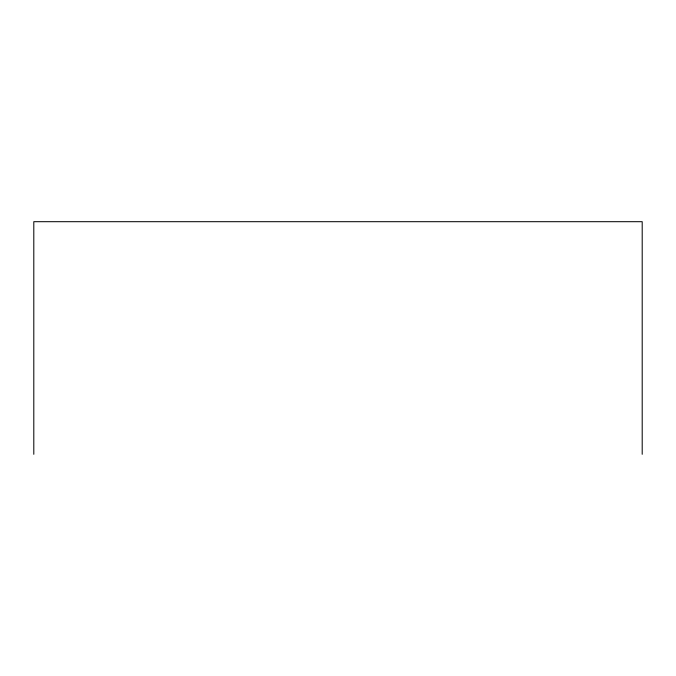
<?xml version="1.0" encoding="UTF-8"?>
<svg xmlns="http://www.w3.org/2000/svg" width="676" height="676" viewBox="0 0 676 676"><rect width="100%" height="100%" fill="white"/><g stroke="black" fill="none" stroke-linecap="round" stroke-linejoin="round"><path stroke-width="1.01" d="M642.2 454.306L642.2 221.694L33.8 221.694L33.8 454.306"/></g></svg>
